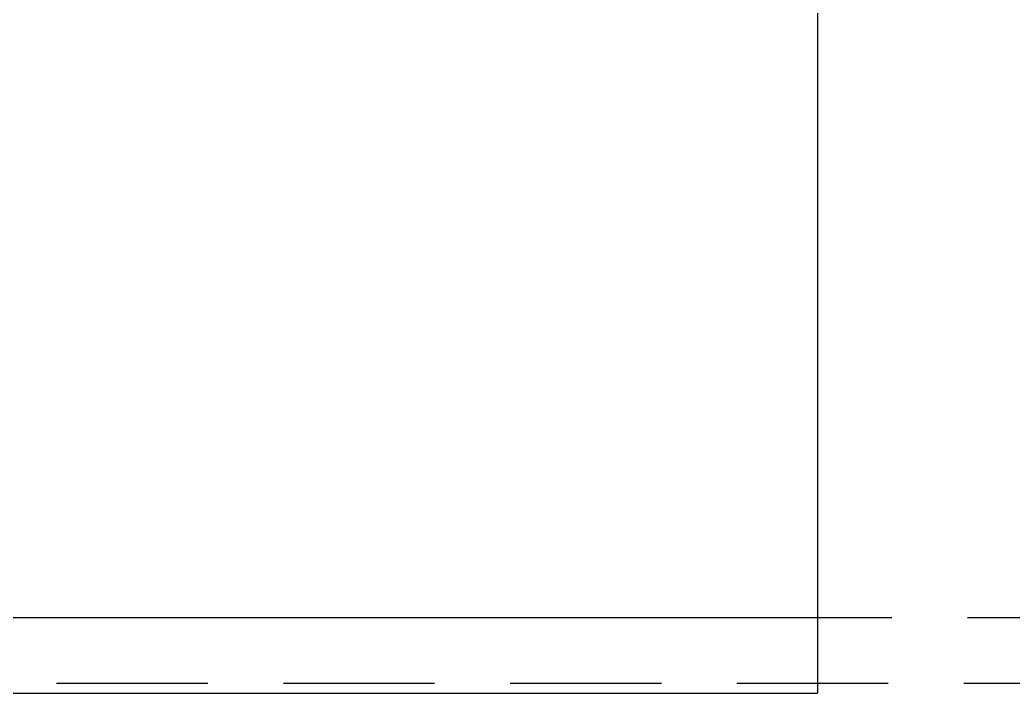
# Model space of a CAD drawing. Extents: x 39751 to 116307, y -36149 to -14965.
# Drawn here: x 51706 to 52692, y -20241 to -19573 of the extents above; entities that cross this region are included whole.
import ezdxf

# ---------------------------------------------------------------- set-up
doc = ezdxf.new("R2010")
doc.units = 0
doc.header["$LTSCALE"] = 1500
doc.linetypes.add('HIDDEN1', pattern=[0.15, 0.1, -0.05])
doc.linetypes.add('PHAN', pattern=[0.76, 0.57, -0.05, 0.02, -0.05, 0.02, -0.05])
doc.layers.add('confine0', color=7, linetype='Continuous')
doc.layers.add('confine9', color=1, linetype='PHAN')

msp = doc.modelspace()

# ---------------------------------------------------------------- linework, layer by layer
for p, q in [((50773.67, -20166.01), (52497.67, -20166.01)), ((50773.67, -20241.01), (52497.67, -20241.01))]:
    msp.add_line(p, q)
at = {"layer": 'confine0'}
msp.add_line((52497.67, -18306.01), (52497.67, -20241.01), dxfattribs=at)
at = {"layer": 'confine9', "color": 2, "linetype": 'HIDDEN1'}
for p, q in [((43646.6, -20166.01), (67135.67, -20166.01)), ((43642.95, -20231.01), (67135.67, -20231.01))]:
    msp.add_line(p, q, dxfattribs=at)

doc.saveas('drawing.dxf')
